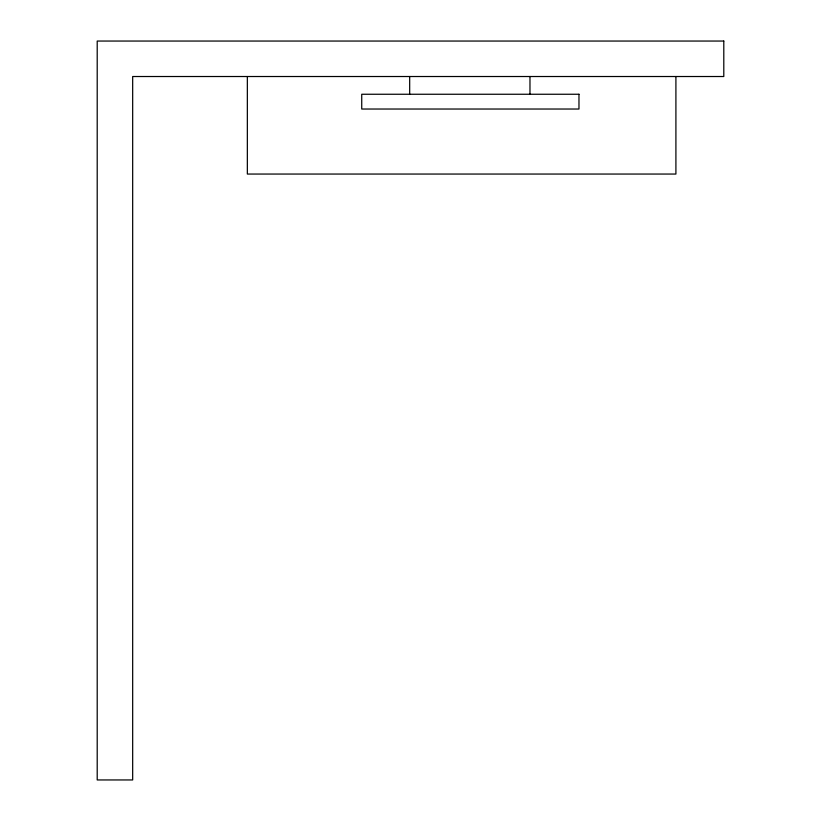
<?xml version="1.0" encoding="UTF-8"?>
<svg xmlns="http://www.w3.org/2000/svg" width="821" height="821" viewBox="0 0 821 821"><rect width="100%" height="100%" fill="white"/><g stroke="black" fill="none" stroke-linecap="round" stroke-linejoin="round"><path stroke-width="1.23" d="M675.909 76.517L675.909 174.052L247.347 174.052L247.347 76.517M529.976 76.517L529.976 94.251M409.679 76.517L409.679 94.251M723.794 41.05L97.206 41.05L97.206 779.95L132.674 779.95L132.674 76.517L723.794 76.517L723.794 41.05M578.969 94.251L361.733 94.251L361.733 109.029L578.969 109.029L578.969 94.251"/></g></svg>
